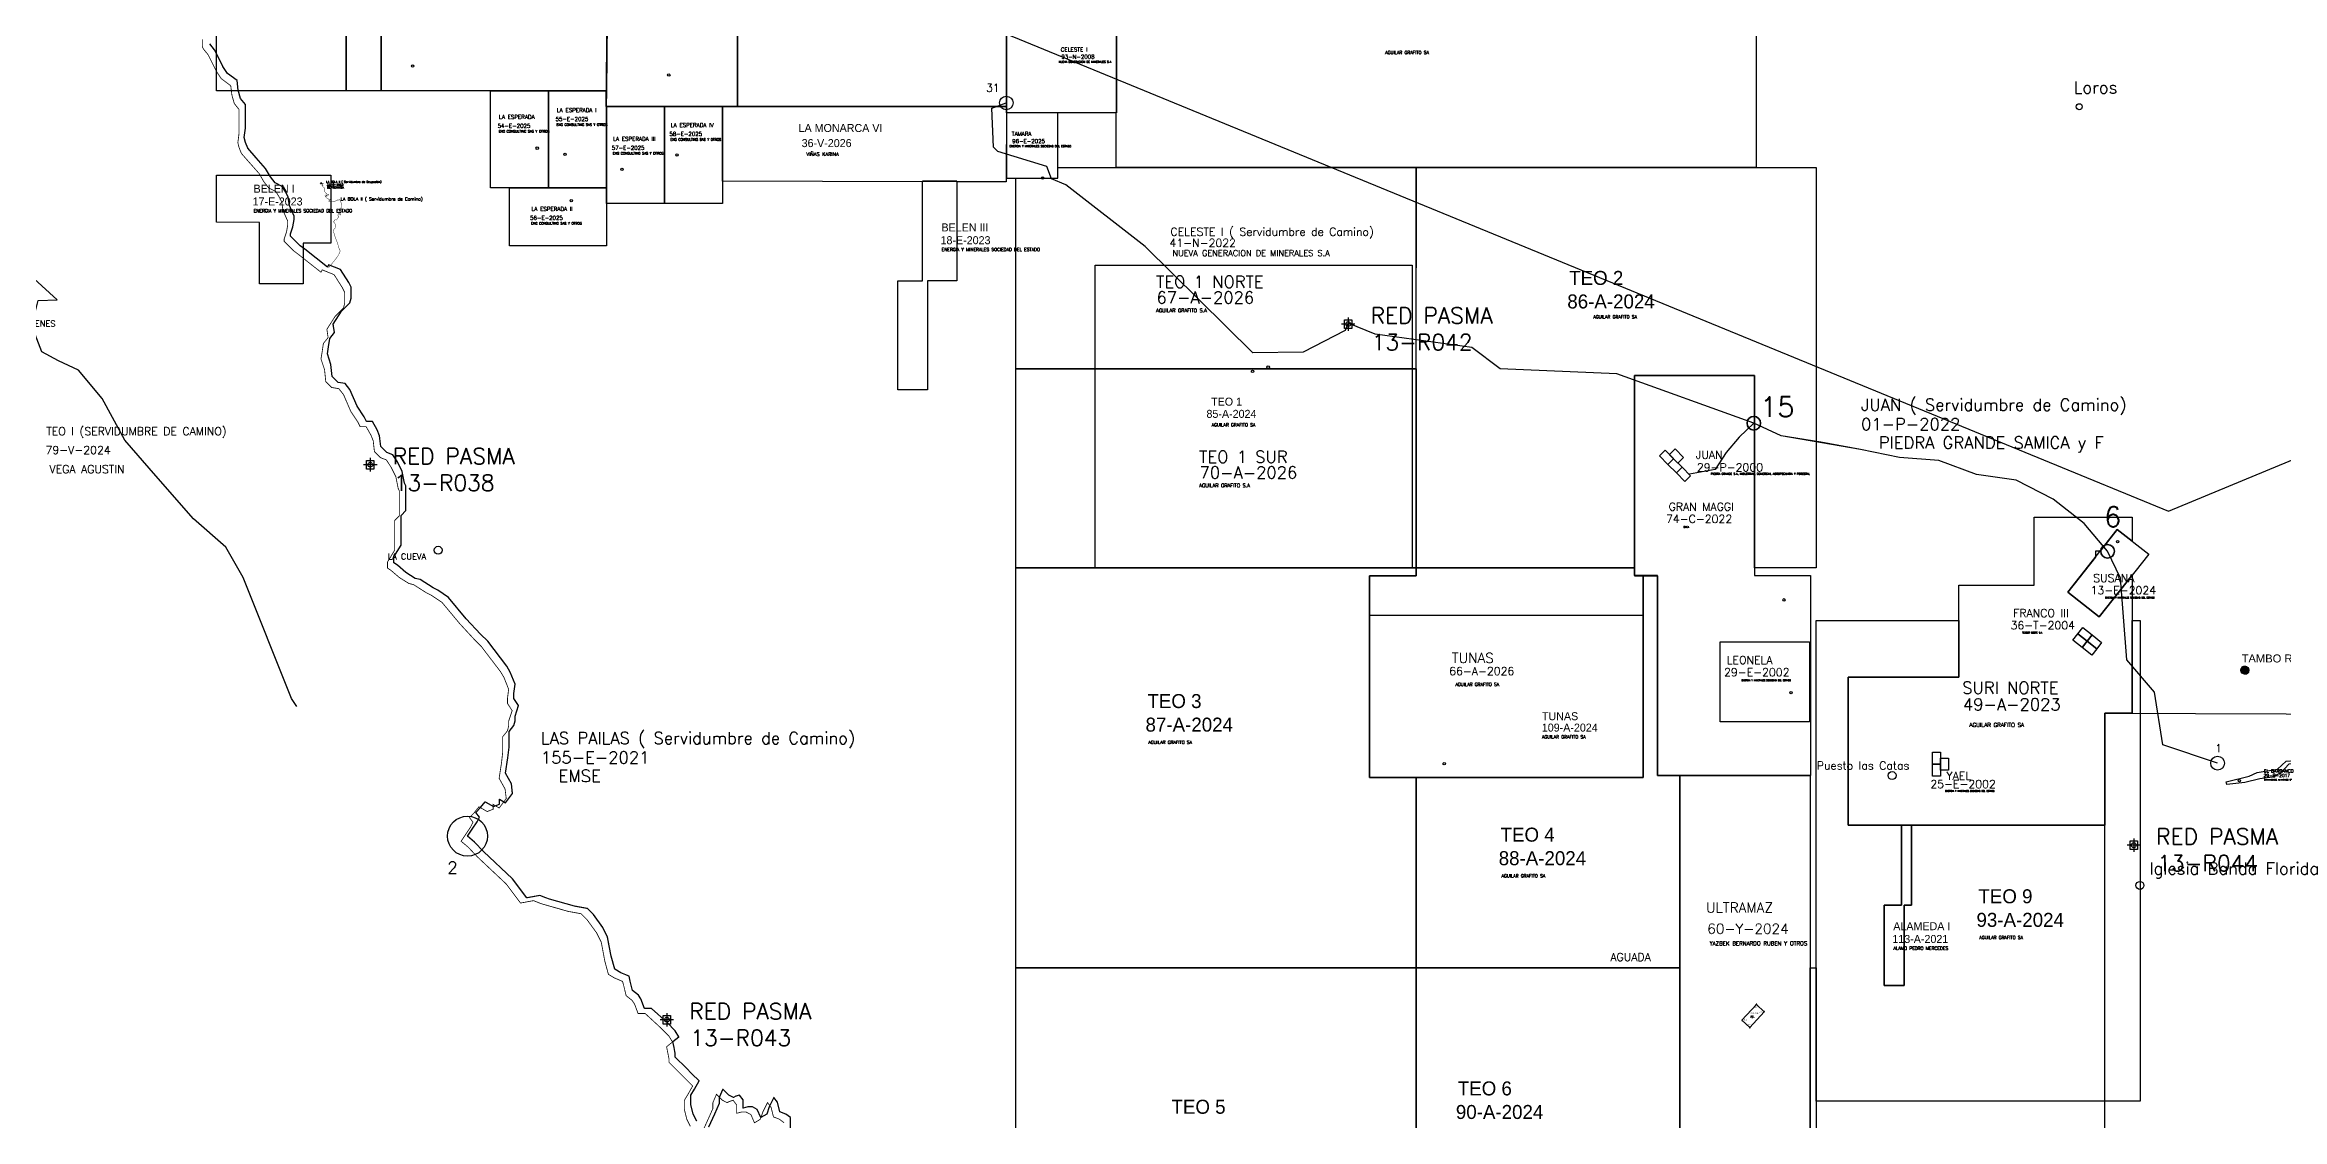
# Model space of a CAD drawing. Header units: metres. Extents: x -4406421 to 6012633, y 6449185 to 13337258.
# Drawn here: x 2520272 to 2576200, y 6752455 to 6779304 of the extents above; entities that cross this region are included whole.
import ezdxf

# ---------------------------------------------------------------- set-up
doc = ezdxf.new("R2010")
doc.units = ezdxf.units.M
doc.header["$LTSCALE"] = 20
doc.header["$MEASUREMENT"] = 0
doc.layers.get('0').update_dxf_attribs({"linetype": 'CONTINUOUS'})
for name, color, linetype in [('BLOQUE-PASMA', 40, 'CONTINUOUS'), ('CAMINOS', 7, 'CONTINUOUS'), ('CANTERAS', 6, 'CONTINUOUS'), ('CATEOS', 7, 'CONTINUOUS'), ('LIMDEP', 9, 'CONTINUOUS'), ('MANIFEST', 1, 'CONTINUOUS'), ('MANIFEST-TEMP', 3, 'CONTINUOUS'), ('MINAPASMA', 40, 'CONTINUOUS'), ('MINAS', 76, 'CONTINUOUS'), ('P.A.S.M.A puntos', 241, 'CONTINUOUS'), ('PASMA NOMBRE', 40, 'CONTINUOUS'), ('SERVIDUMBRE', 44, 'CONTINUOUS'), ('ZONAS', 5, 'CONTINUOUS')]:
    doc.layers.add(name, color=color, linetype=linetype)
doc.layers.add('TITULARES', color=7, linetype='CONTINUOUS', true_color=0x04fbc6)
doc.styles.add('ROMANS', font='romans.shx', dxfattribs={"oblique": 1.17516e-08, "height": 3})

# ---------------------------------------------------------------- blocks, each defined once
blk = doc.blocks.new('E')
for p, q in [((5.012625, 4.988375), (-5.012625, 4.988375)), ((-5.012625, 4.988375), (-5.012625, -4.988375)), ((5.012625, -4.988375), (5.012625, 4.988375)), ((-5.012625, -4.988375), (5.012625, -4.988375))]:
    blk.add_line(p, q)
blk = doc.blocks.new('N')
for p, q in [((-6, 6), (6, -6)), ((6, 6), (-6, -6)), ((5, 5), (-5, 5)), ((-5, 5), (-5, -5)), ((5, -5), (5, 5)), ((-5, -5), (5, -5))]:
    blk.add_line(p, q)
blk.add_circle((0, 0), 5)

msp = doc.modelspace()

# ---------------------------------------------------------------- hatches: boundary and pattern name
at = {"layer": 'ZONAS', "ltscale": 100}
h = msp.add_hatch(dxfattribs=at)
h.set_pattern_fill('ANSI31', color=256, style=0)
h.set_pattern_definition([(45, (0, 0), (-0.0883883476483, 0.0883883476483), [])])
h.paths.add_polyline_path([(2575368, 6763676, 1), (2575168, 6763676, 1)])

# ---------------------------------------------------------------- linework, layer by layer
at = {"layer": 'CAMINOS', "color": 2, "ltscale": 100}
msp.add_circle((2571125, 6777755), 75, dxfattribs=at)
at = {"layer": 'CAMINOS', "color": 2, "linetype": 'Continuous'}
for centre in [(2530106, 6766674), (2572642, 6758297)]:
    msp.add_circle(centre, 100, dxfattribs=at)
at = {"layer": 'CAMINOS', "linetype": 'Continuous'}
msp.add_circle((2566449, 6761043), 100, dxfattribs=at)
at = {"layer": 'CANTERAS', "ltscale": 100}
msp.add_lwpolyline([(2574797, 6760883), (2575372, 6761024), (2575574, 6761121), (2576082, 6761202), (2576296, 6761404), (2576525, 6761421), (2576726, 6761603), (2576886, 6761545), (2576781, 6761413), (2576684, 6761345), (2576362, 6761326), (2576162, 6761114), (2575946, 6761002), (2575643, 6760964), (2575264, 6760869), (2574816, 6760820)], close=True, dxfattribs=at)
msp.add_circle((2575127, 6760912), 30, dxfattribs=at)
at = {"layer": 'CATEOS', "ltscale": 100}
for points in [[(2527807, 6784261), (2528679, 6784261), (2528679, 6778151), (2527807, 6778151)], [(2537213, 6777764), (2544308, 6777764), (2544306, 6775879), (2543074, 6775881), (2543074, 6775894), (2542209, 6775894), (2542209, 6775883), (2537213, 6775894)], [(2554548, 6776234), (2564548, 6776234), (2564548, 6766234), (2563010, 6766234), (2563010, 6771042), (2560010, 6771042), (2560010, 6766234), (2554548, 6766234)], [(2524563, 6776043), (2527426, 6776043), (2527426, 6774343), (2526732, 6774343), (2526732, 6773328), (2525642, 6773328), (2525642, 6774866), (2524563, 6774873)], [(2542209, 6775894), (2543074, 6775894), (2543074, 6773408), (2542339, 6773408), (2542339, 6770684), (2541599, 6770684), (2541599, 6773408), (2542209, 6773408)], [(2546530, 6773794), (2554448, 6773794), (2554448, 6766234), (2546530, 6766234)], [(2544548, 6766234), (2554548, 6766234), (2554548, 6766032), (2553383, 6766032), (2553383, 6760993), (2554548, 6760993), (2554548, 6756234), (2544548, 6756234)], [(2554548, 6760993), (2560228, 6760993), (2560228, 6766032), (2560580, 6766032), (2560580, 6761042), (2561138, 6761042), (2561138, 6756234), (2554548, 6756234)], [(2553383, 6765054), (2560228, 6765054), (2560228, 6760993), (2553383, 6760993)], [(2564548, 6764916), (2568114, 6764916), (2568114, 6763500), (2565350, 6763500), (2565350, 6759800), (2566684, 6759800), (2566684, 6757800), (2566249, 6757800), (2566249, 6755800), (2566749, 6755800), (2566749, 6757800), (2566934, 6757800), (2566934, 6759800), (2571762, 6759800), (2571762, 6762604), (2572450, 6762604), (2572450, 6764916), (2572646, 6764916), (2572646, 6752904), (2564548, 6752904)], [(2564400, 6761042), (2564400, 6751849), (2561138, 6751849), (2561138, 6761042)], [(2566684, 6759800), (2566934, 6759800), (2566934, 6757800), (2566749, 6757800), (2566749, 6755800), (2566249, 6755800), (2566249, 6757800), (2566684, 6757800)]]:
    msp.add_lwpolyline(points, close=True, dxfattribs=at)
at = {"layer": 'CATEOS', "color": 0, "ltscale": 100}
for points in [[(2537591, 6783700), (2544228, 6783685), (2544228, 6781603), (2544121, 6781603), (2544121, 6779603), (2544308, 6779603), (2544308, 6777764), (2537591, 6777764)], [(2547049, 6776234), (2547049, 6777603), (2547058, 6777603), (2547058, 6781603), (2553000, 6781603), (2553000, 6782235), (2563049, 6782235), (2563049, 6776234)], [(2570000, 6767500), (2572450, 6767500), (2572450, 6766900), (2572075, 6767195), (2571649, 6766653), (2571530, 6766653), (2571530, 6766502), (2570839, 6765623), (2571625, 6765005), (2572450, 6766054), (2572450, 6762604), (2571762, 6762604), (2571762, 6759800), (2565350, 6759800), (2565350, 6763500), (2568114, 6763500), (2568114, 6765800), (2570000, 6765800)], [(2544548, 6756234), (2554548, 6756234), (2554548, 6746234), (2549674, 6746234), (2549674, 6747315), (2548240, 6747315), (2548240, 6746234), (2544548, 6746234)], [(2554548, 6756234), (2561138, 6756234), (2561138, 6751849), (2564400, 6751849), (2564400, 6756234), (2564548, 6756234), (2564548, 6746234), (2554548, 6746234)]]:
    msp.add_lwpolyline(points, close=True, dxfattribs=at)
at = {"layer": 'LIMDEP', "linetype": 'Continuous'}
msp.add_lwpolyline([(2503207, 6796699), (2526957, 6786703), (2573358, 6767646), (2611599, 6783499)], dxfattribs=at)
msp.add_lwpolyline([(2503207, 6796699), (2526957, 6786703), (2573358, 6767646), (2611599, 6783499, -0.041757)], format="xyb", dxfattribs=at)
at = {"layer": 'MANIFEST', "color": 1, "ltscale": 100}
for points in [[(2524563, 6784261), (2527807, 6784261), (2527807, 6778151), (2524563, 6778151)], [(2528679, 6778151), (2528679, 6784261), (2534376, 6784261), (2534311, 6778151)], [(2531410, 6778151), (2532861, 6778151), (2532861, 6775729), (2531410, 6775729)], [(2532861, 6778151), (2534311, 6778151), (2534307, 6777764), (2534311, 6777764), (2534311, 6775729), (2532861, 6775729)], [(2531889, 6774278), (2531889, 6775729), (2534311, 6775729), (2534311, 6774278)]]:
    msp.add_lwpolyline(points, close=True, dxfattribs=at)
at = {"layer": 'MANIFEST', "ltscale": 100}
for points in [[(2534376, 6783706), (2537591, 6783699), (2537591, 6777764), (2534307, 6777764)], [(2544308, 6777603), (2544308, 6779603), (2544808, 6779603), (2544808, 6781603), (2547058, 6781603), (2547058, 6777603)], [(2534311, 6777764), (2535762, 6777764), (2535762, 6775341), (2534311, 6775341)], [(2535762, 6777764), (2537213, 6777764), (2537213, 6775341), (2535762, 6775341)], [(2545592, 6777603), (2544308, 6777603), (2544308, 6775972), (2545592, 6775972)], [(2544548, 6775972), (2545592, 6775972), (2545592, 6776234), (2554548, 6776234), (2554545, 6771206), (2544548, 6771206)], [(2544548, 6771206), (2554548, 6771206), (2554548, 6766234), (2544548, 6766234)], [(2560010, 6771042), (2563010, 6771042), (2563010, 6766042), (2564410, 6766042), (2564410, 6761042), (2560580, 6761042), (2560580, 6766042), (2560010, 6766042)], [(2572075, 6767195), (2572861, 6766577), (2571625, 6765005), (2570839, 6765623)], [(2554548, 6766032), (2554548, 6766234), (2560010, 6766234), (2560010, 6766032), (2560228, 6766032), (2560228, 6760993), (2553383, 6760993), (2553383, 6766032)], [(2562149, 6764382), (2564382, 6764382), (2564382, 6762382), (2562149, 6762382)]]:
    msp.add_lwpolyline(points, close=True, dxfattribs=at)
at = {"layer": 'MANIFEST', "color": 1, "ltscale": 100}
for centre in [(2529466, 6778771), (2532581, 6776720), (2533278, 6776563), (2533433, 6775405)]:
    msp.add_circle(centre, 30, dxfattribs=at)
at = {"layer": 'MANIFEST', "ltscale": 100}
for centre in [(2535871, 6778550), (2534698, 6776191), (2536079, 6776552), (2545214, 6775972), (2550461, 6771145), (2550852, 6771248), (2572084, 6766890), (2563744, 6765433), (2563923, 6763112), (2555252, 6761340)]:
    msp.add_circle(centre, 30, dxfattribs=at)
at = {"layer": 'MANIFEST-TEMP', "color": 5, "ltscale": 100}
for centre, radius in [((2544306, 6777850), 170), ((2574584, 6761351), 173)]:
    msp.add_circle(centre, radius, dxfattribs=at)
at = {"layer": 'MANIFEST-TEMP', "color": 5, "lineweight": 35, "ltscale": 100}
for centre in [(2562991, 6769846), (2571834, 6766647)]:
    msp.add_circle(centre, 170, dxfattribs=at)
at = {"layer": 'MINAPASMA'}
msp.add_line((2563057, 6755324), (2563057, 6755324), dxfattribs=at)
at = {"layer": 'MINAPASMA', "ltscale": 100}
msp.add_lwpolyline([(2562693, 6754929), (2563057, 6755324), (2563254, 6755142), (2562891, 6754747)], close=True, dxfattribs=at)
at = {"layer": 'MINAS', "linetype": 'Continuous'}
for points in [[(2560985, 6768958), (2560772, 6769170), (2560631, 6769029), (2560843, 6768817)], [(2561197, 6768746), (2560985, 6768958), (2560843, 6768817), (2561055, 6768604)], [(2561409, 6768534), (2561197, 6768746), (2561055, 6768604), (2561267, 6768392)]]:
    msp.add_lwpolyline(points, close=True, dxfattribs=at)
at = {"layer": 'MINAS', "ltscale": 100}
for points in [[(2560881, 6769062), (2561022, 6769203), (2561234, 6768991), (2561093, 6768850)], [(2570965, 6764425), (2571088, 6764582), (2571325, 6764398), (2571201, 6764240)], [(2571088, 6764582), (2571211, 6764740), (2571448, 6764555), (2571325, 6764398)], [(2571325, 6764398), (2571448, 6764555), (2571684, 6764371), (2571561, 6764213)], [(2571201, 6764240), (2571325, 6764398), (2571561, 6764213), (2571438, 6764055)], [(2567458, 6761630), (2567658, 6761630), (2567658, 6761330), (2567458, 6761330)], [(2567458, 6761330), (2567658, 6761330), (2567658, 6761030), (2567458, 6761030)], [(2567658, 6761480), (2567858, 6761480), (2567858, 6761180), (2567658, 6761180)]]:
    msp.add_lwpolyline(points, close=True, dxfattribs=at)
at = {"layer": 'P.A.S.M.A puntos', "ltscale": 100}
for p, q in [((2553022, 6772324), (2552684, 6772324)), ((2553022, 6772324), (2552684, 6772324)), ((2552853, 6772492), (2552853, 6772155)), ((2552853, 6772492), (2552853, 6772155)), ((2528409, 6768978), (2528409, 6768641)), ((2528409, 6768978), (2528409, 6768641)), ((2528578, 6768809), (2528241, 6768809)), ((2528578, 6768809), (2528241, 6768809)), ((2572488, 6759473), (2572488, 6759136)), ((2572488, 6759473), (2572488, 6759136)), ((2572657, 6759304), (2572320, 6759304)), ((2572657, 6759304), (2572320, 6759304)), ((2535992, 6754940), (2535654, 6754940)), ((2535992, 6754940), (2535654, 6754940)), ((2535823, 6755109), (2535823, 6754771)), ((2535823, 6755109), (2535823, 6754771))]:
    msp.add_line(p, q, dxfattribs=at)
for points in [[(2552760, 6772430), (2552946, 6772430), (2552946, 6772218), (2552760, 6772218)], [(2552760, 6772430), (2552946, 6772430), (2552946, 6772218), (2552760, 6772218)], [(2528317, 6768915), (2528502, 6768915), (2528502, 6768703), (2528317, 6768703)], [(2528317, 6768915), (2528502, 6768915), (2528502, 6768703), (2528317, 6768703)], [(2572396, 6759411), (2572581, 6759411), (2572581, 6759198), (2572396, 6759198)], [(2572396, 6759411), (2572581, 6759411), (2572581, 6759198), (2572396, 6759198)], [(2535730, 6755046), (2535916, 6755046), (2535916, 6754834), (2535730, 6754834)], [(2535730, 6755046), (2535916, 6755046), (2535916, 6754834), (2535730, 6754834)]]:
    msp.add_lwpolyline(points, close=True, dxfattribs=at)
for centre in [(2552853, 6772324), (2552853, 6772324), (2528409, 6768809), (2528409, 6768809), (2572488, 6759304), (2572488, 6759304), (2535823, 6754940), (2535823, 6754940)]:
    msp.add_circle(centre, 60, dxfattribs=at)
at = {"layer": 'SERVIDUMBRE', "linetype": 'Continuous', "const_width": 20}
for points in [[(2531079, 6759018), (2530858, 6759252), (2530680, 6759401), (2530799, 6759579), (2530917, 6759757), (2530977, 6759876), (2530888, 6759994), (2531006, 6760113), (2531125, 6760262), (2531333, 6760143), (2531481, 6760202), (2531481, 6760321), (2531630, 6760232), (2531808, 6760469), (2531778, 6760707), (2531630, 6760974), (2531689, 6761360), (2531719, 6761627), (2531719, 6762013), (2531838, 6762161), (2531867, 6762280), (2531867, 6762399), (2531956, 6762666), (2531838, 6762844), (2531838, 6762963), (2531867, 6763200), (2531749, 6763497), (2531659, 6763646), (2531184, 6764269), (2531006, 6764447), (2530650, 6764833), (2530205, 6765367), (2529938, 6765546), (2529819, 6765605), (2529492, 6765813), (2529374, 6765842), (2529136, 6765991), (2528928, 6766169), (2528839, 6766228), (2528839, 6766377), (2529018, 6766674), (2529018, 6766881), (2529018, 6767178), (2529018, 6767416), (2529136, 6767534), (2529136, 6767772), (2529136, 6767980), (2529136, 6768158), (2529107, 6768217), (2529047, 6768514), (2528928, 6768751), (2528810, 6768930), (2528661, 6768989), (2528513, 6769137), (2528483, 6769405), (2528424, 6769553), (2528305, 6769761), (2528157, 6769761), (2528097, 6769879), (2527919, 6770147), (2527741, 6770562), (2527622, 6770711), (2527444, 6770740), (2527296, 6770889), (2527266, 6771186), (2527177, 6771453), (2527207, 6771631), (2527236, 6771839), (2527355, 6771987), (2527325, 6772195), (2527533, 6772521), (2527741, 6772729), (2527771, 6772848), (2527771, 6772967), (2527771, 6773115), (2527711, 6773234), (2527504, 6773560), (2527207, 6773679), (2527177, 6773620), (2526613, 6774065), (2526494, 6774154), (2526257, 6774392), (2526257, 6774451), (2526316, 6774629), (2526346, 6774807), (2526346, 6774896), (2526227, 6775163), (2526197, 6775371), (2526138, 6775490), (2526049, 6775638), (2525871, 6775727), (2525752, 6775876), (2525633, 6776084), (2525396, 6776351), (2525188, 6776588), (2525129, 6776737), (2525099, 6776855), (2525129, 6777093), (2525129, 6777479), (2525129, 6777687), (2525010, 6777835), (2524951, 6778043), (2524921, 6778280), (2524684, 6778458), (2524565, 6778636), (2524446, 6778874), (2524357, 6779052), (2524238, 6779200), (2524209, 6779260), (2524209, 6779438)], [(2536409, 6752276), (2536320, 6752455), (2536261, 6752692), (2536261, 6752930), (2536350, 6753078), (2536468, 6753286), (2536290, 6753464), (2536142, 6753612), (2535875, 6753879), (2535875, 6753968), (2535845, 6754117), (2535815, 6754265), (2535964, 6754384), (2535875, 6754532), (2535667, 6754740), (2535281, 6755096), (2535103, 6755096), (2535014, 6755334), (2534954, 6755423), (2534806, 6755542), (2534747, 6755779), (2534717, 6755898), (2534509, 6755987), (2534361, 6756076), (2534272, 6756403), (2534183, 6756878), (2534064, 6757115), (2533826, 6757442), (2533678, 6757590), (2533351, 6757649), (2533144, 6757709), (2532728, 6757827), (2532639, 6757857), (2532491, 6757917), (2532164, 6757857), (2531808, 6758332), (2531079, 6759018), (2531079, 6759018)], [(2538754, 6752365), (2538635, 6752455), (2538487, 6752514), (2538428, 6752751), (2538339, 6752870), (2538220, 6752633), (2538160, 6752455), (2538012, 6752365), (2537923, 6752573), (2537804, 6752633), (2537685, 6752633), (2537567, 6752603), (2537567, 6752722), (2537567, 6752811), (2537478, 6752930), (2537389, 6752900), (2537329, 6752870), (2537210, 6752930), (2537062, 6753078), (2536973, 6752870), (2536973, 6752722), (2536854, 6752455), (2536706, 6752128)]]:
    msp.add_lwpolyline(points, dxfattribs=at)
at = {"layer": 'SERVIDUMBRE', "ltscale": 600, "const_width": 20}
for points in [[(2536568, 6752405), (2536479, 6752583), (2536420, 6752820), (2536420, 6753058), (2536509, 6753206), (2536628, 6753414), (2536450, 6753592), (2536301, 6753740), (2536034, 6754007), (2536034, 6754097), (2536004, 6754245), (2535975, 6754393), (2536123, 6754512), (2536034, 6754661), (2535826, 6754868), (2535440, 6755225), (2535262, 6755225), (2535173, 6755462), (2535114, 6755551), (2534965, 6755670), (2534906, 6755907), (2534876, 6756026), (2534669, 6756115), (2534520, 6756204), (2534431, 6756531), (2534342, 6757006), (2534223, 6757243), (2533986, 6757570), (2533837, 6757718), (2533511, 6757777), (2533303, 6757837), (2532887, 6757956), (2532798, 6757985), (2532650, 6758045), (2532323, 6757985), (2531967, 6758460), (2531238, 6759146), (2531238, 6759146), (2531017, 6759380), (2530839, 6759529), (2530958, 6759707), (2531077, 6759885), (2531136, 6760004), (2531047, 6760123), (2531166, 6760241), (2531284, 6760390), (2531492, 6760271), (2531641, 6760330), (2531641, 6760449), (2531789, 6760360), (2531967, 6760597), (2531938, 6760835), (2531789, 6761102), (2531848, 6761488), (2531878, 6761755), (2531878, 6762141), (2531997, 6762290), (2532027, 6762408), (2532027, 6762527), (2532116, 6762794), (2531997, 6762972), (2531997, 6763091), (2532027, 6763328), (2531908, 6763625), (2531819, 6763774), (2531344, 6764397), (2531166, 6764575), (2530810, 6764961), (2530364, 6765495), (2530097, 6765674), (2529978, 6765733), (2529652, 6765941), (2529533, 6765970), (2529296, 6766119), (2529088, 6766297), (2528999, 6766356), (2528999, 6766505), (2529177, 6766802), (2529177, 6767009), (2529177, 6767306), (2529177, 6767544), (2529296, 6767662), (2529296, 6767900), (2529296, 6768108), (2529296, 6768286), (2529266, 6768345), (2529207, 6768642), (2529088, 6768880), (2528969, 6769058), (2528821, 6769117), (2528672, 6769265), (2528643, 6769533), (2528583, 6769681), (2528464, 6769889), (2528316, 6769889), (2528257, 6770008), (2528079, 6770275), (2527900, 6770690), (2527782, 6770839), (2527604, 6770868), (2527455, 6771017), (2527425, 6771314), (2527336, 6771581), (2527366, 6771759), (2527396, 6771967), (2527514, 6772115), (2527485, 6772323), (2527693, 6772649), (2527900, 6772857), (2527930, 6772976), (2527930, 6773095), (2527930, 6773243), (2527871, 6773362), (2527663, 6773688), (2527366, 6773807), (2527336, 6773748), (2526772, 6774193), (2526654, 6774282), (2526416, 6774520), (2526416, 6774579), (2526476, 6774757), (2526505, 6774935), (2526505, 6775024), (2526386, 6775291), (2526357, 6775499), (2526297, 6775618), (2526208, 6775766), (2526030, 6775855), (2525912, 6776004), (2525793, 6776212), (2525555, 6776479), (2525348, 6776716), (2525288, 6776865), (2525258, 6776983), (2525288, 6777221), (2525288, 6777607), (2525288, 6777815), (2525169, 6777963), (2525110, 6778171), (2525080, 6778408), (2524843, 6778586), (2524724, 6778765), (2524605, 6779002), (2524516, 6779180), (2524398, 6779329)], [(2538913, 6752226), (2538913, 6752494), (2538795, 6752583), (2538646, 6752642), (2538587, 6752879), (2538498, 6752998), (2538379, 6752761), (2538320, 6752583), (2538171, 6752494), (2538082, 6752701), (2537964, 6752761), (2537845, 6752761), (2537726, 6752731), (2537726, 6752850), (2537726, 6752939), (2537637, 6753058), (2537548, 6753028), (2537489, 6752998), (2537370, 6753058), (2537221, 6753206), (2537132, 6752998), (2537132, 6752850), (2537014, 6752583), (2536865, 6752256)]]:
    msp.add_lwpolyline(points, dxfattribs=at)
at = {"layer": 'SERVIDUMBRE'}
for points in [[(2536568, 6752405), (2536479, 6752583), (2536420, 6752820), (2536420, 6753058), (2536509, 6753206), (2536628, 6753414), (2536450, 6753592), (2536301, 6753740), (2536034, 6754007), (2536034, 6754097), (2536004, 6754245), (2535975, 6754393), (2536123, 6754512), (2536034, 6754661), (2535826, 6754868), (2535440, 6755225), (2535262, 6755225), (2535173, 6755462), (2535114, 6755551), (2534965, 6755670), (2534906, 6755907), (2534876, 6756026), (2534669, 6756115), (2534520, 6756204), (2534431, 6756531), (2534342, 6757006), (2534223, 6757243), (2533986, 6757570), (2533837, 6757718), (2533511, 6757777), (2533303, 6757837), (2532887, 6757956), (2532798, 6757985), (2532650, 6758045), (2532323, 6757985), (2531967, 6758460), (2531238, 6759146), (2531238, 6759146), (2531017, 6759380), (2530839, 6759529), (2530958, 6759707), (2531077, 6759885), (2531136, 6760004), (2531047, 6760123), (2531166, 6760241), (2531284, 6760390), (2531492, 6760271), (2531641, 6760330), (2531641, 6760449), (2531789, 6760360), (2531967, 6760597), (2531938, 6760835), (2531789, 6761102), (2531848, 6761488), (2531878, 6761755), (2531878, 6762141), (2531997, 6762290), (2532027, 6762408), (2532027, 6762527), (2532116, 6762794), (2531997, 6762972), (2531997, 6763091), (2532027, 6763328), (2531908, 6763625), (2531819, 6763774), (2531344, 6764397), (2531166, 6764575), (2530810, 6764961), (2530364, 6765495), (2530097, 6765674), (2529978, 6765733), (2529652, 6765941), (2529533, 6765970), (2529296, 6766119), (2529088, 6766297), (2528999, 6766356), (2528999, 6766505), (2529177, 6766802), (2529177, 6767009), (2529177, 6767306), (2529177, 6767544), (2529296, 6767662), (2529296, 6767900), (2529296, 6768108), (2529296, 6768286), (2529266, 6768345), (2529207, 6768642), (2529088, 6768880), (2528969, 6769058), (2528821, 6769117), (2528672, 6769265), (2528643, 6769533), (2528583, 6769681), (2528464, 6769889), (2528316, 6769889), (2528257, 6770008), (2528079, 6770275), (2527900, 6770690), (2527782, 6770839), (2527604, 6770868), (2527455, 6771017), (2527425, 6771314), (2527336, 6771581), (2527366, 6771759), (2527396, 6771967), (2527514, 6772115), (2527485, 6772323), (2527693, 6772649), (2527900, 6772857), (2527930, 6772976), (2527930, 6773095), (2527930, 6773243), (2527871, 6773362), (2527663, 6773688), (2527366, 6773807), (2527336, 6773748), (2526772, 6774193), (2526654, 6774282), (2526416, 6774520), (2526416, 6774579), (2526476, 6774757), (2526505, 6774935), (2526505, 6775024), (2526386, 6775291), (2526357, 6775499), (2526297, 6775618), (2526208, 6775766), (2526030, 6775855), (2525912, 6776004), (2525793, 6776212), (2525555, 6776479), (2525348, 6776716), (2525288, 6776865), (2525258, 6776983), (2525288, 6777221), (2525288, 6777607), (2525288, 6777815), (2525169, 6777963), (2525110, 6778171), (2525080, 6778408), (2524843, 6778586), (2524724, 6778765), (2524605, 6779002), (2524516, 6779180), (2524398, 6779329)], [(2538913, 6752226), (2538913, 6752494), (2538795, 6752583), (2538646, 6752642), (2538587, 6752879), (2538498, 6752998), (2538379, 6752761), (2538320, 6752583), (2538171, 6752494), (2538082, 6752701), (2537964, 6752761), (2537845, 6752761), (2537726, 6752731), (2537726, 6752850), (2537726, 6752939), (2537637, 6753058), (2537548, 6753028), (2537489, 6752998), (2537370, 6753058), (2537221, 6753206), (2537132, 6752998), (2537132, 6752850), (2537014, 6752583), (2536865, 6752256)]]:
    msp.add_lwpolyline(points, dxfattribs=at)
at = {"layer": 'SERVIDUMBRE', "lineweight": 30, "ltscale": 100}
for points in [[(2574584, 6761351), (2573215, 6761808), (2573005, 6763123), (2572317, 6763932), (2572155, 6765977), (2571834, 6766647), (2571248, 6767345), (2570475, 6767948), (2569549, 6768428), (2568557, 6768563), (2567613, 6768915), (2566633, 6768987), (2565654, 6769188), (2563679, 6769533), (2562991, 6769846), (2559568, 6771082), (2556653, 6771203), (2555939, 6771742), (2553524, 6772069), (2552854, 6772343), (2552781, 6772167), (2551727, 6771624), (2550471, 6771604), (2547774, 6774266), (2545798, 6775801), (2545437, 6775951), (2545320, 6776258), (2544097, 6776634), (2543990, 6776744), (2543945, 6777723), (2544306, 6777850)], [(2526573, 6762772), (2526441, 6762972), (2525234, 6765990), (2524801, 6766752), (2523994, 6767455), (2523048, 6768530), (2522278, 6769420), (2521706, 6770466), (2521119, 6771175), (2520615, 6771409), (2520199, 6771629), (2519946, 6772280), (2520107, 6772913), (2520582, 6772928), (2519622, 6773803), (2517570, 6773792), (2517049, 6773808)], [(2571834, 6766647), (2571248, 6767345), (2570475, 6767948), (2569549, 6768428), (2568557, 6768563), (2567613, 6768915), (2566633, 6768987), (2565654, 6769188), (2564666, 6769375), (2563679, 6769533), (2562991, 6769846), (2562624, 6769499), (2562302, 6769114), (2562027, 6768692), (2561382, 6768573)]]:
    msp.add_lwpolyline(points, dxfattribs=at)
at = {"layer": 'SERVIDUMBRE'}
msp.add_lwpolyline([(2527163, 6775831), (2527178, 6775857), (2527197, 6775851), (2527182, 6775832)], close=True, dxfattribs=at)
at = {"layer": 'SERVIDUMBRE', "const_width": 10}
msp.add_lwpolyline([(2527177, 6775847), (2527216, 6775844), (2527233, 6775849), (2527224, 6775816), (2527203, 6775794), (2527219, 6775794), (2527230, 6775789), (2527220, 6775785), (2527216, 6775773), (2527231, 6775754), (2527266, 6775729), (2527260, 6775697), (2527259, 6775672), (2527266, 6775639), (2527315, 6775580), (2527340, 6775566), (2527355, 6775565), (2527377, 6775558), (2527354, 6775544), (2527306, 6775550), (2527327, 6775524), (2527283, 6775525), (2527297, 6775510), (2527304, 6775486), (2527325, 6775471), (2527331, 6775458), (2527356, 6775450), (2527367, 6775450), (2527412, 6775431), (2527397, 6775420), (2527380, 6775415), (2527393, 6775402), (2527370, 6775399), (2527380, 6775385), (2527392, 6775384), (2527411, 6775392), (2527444, 6775384), (2527469, 6775389), (2527490, 6775383), (2527549, 6775403), (2527582, 6775427), (2527602, 6775422), (2527646, 6775432), (2527673, 6775381), (2527685, 6775329), (2527683, 6775264), (2527678, 6775234), (2527678, 6775146), (2527671, 6775123), (2527675, 6775074), (2527672, 6775051), (2527649, 6775059), (2527645, 6775075), (2527633, 6775090), (2527621, 6775126), (2527609, 6775078), (2527607, 6775058), (2527599, 6775047), (2527610, 6775015), (2527611, 6774992), (2527575, 6774938), (2527558, 6774925), (2527536, 6774931), (2527515, 6774919), (2527490, 6774879), (2527518, 6774845), (2527532, 6774827), (2527545, 6774820), (2527547, 6774803), (2527538, 6774775), (2527536, 6774761), (2527534, 6774754), (2527532, 6774737), (2527530, 6774722), (2527516, 6774707), (2527503, 6774693), (2527495, 6774679), (2527489, 6774664), (2527486, 6774653), (2527489, 6774643), (2527492, 6774624), (2527500, 6774604), (2527533, 6774494), (2527583, 6774365), (2527628, 6774216), (2527657, 6774150), (2527618, 6774057), (2527536, 6773938), (2527367, 6773732)], dxfattribs=at)
at = {"layer": 'SERVIDUMBRE', "color": 0, "linetype": 'Continuous'}
msp.add_circle((2530839, 6759529), 500, dxfattribs=at)
at = {"layer": 'ZONAS', "ltscale": 100}
msp.add_lwpolyline([(2537094, 6751778), (2551100, 6748557), (2551100, 6736888), (2557294, 6736888), (2571769, 6748400), (2571762, 6762604), (2601222, 6762491), (2608179, 6735592), (2608639, 6709989), (2557206, 6721388), (2537006, 6721218)], close=True, dxfattribs=at)
for centre, radius in [((2575268, 6763676), 100), ((2561410, 6761042), 0.00806), ((2561410, 6761042), 0.00806)]:
    msp.add_circle(centre, radius, dxfattribs=at)

# ---------------------------------------------------------------- block references
at = {"layer": 'MINAPASMA'}
for name, p in [('E', (2562693, 6754929)), ('N', (2563057, 6755324)), ('N', (2563057, 6755324)), ('E', (2563254, 6755142)), ('N', (2562891, 6754747))]:
    msp.add_blockref(name, p, dxfattribs=at)

# ---------------------------------------------------------------- texts
at = {"layer": 'BLOQUE-PASMA', "ltscale": 100}
msp.add_attdef('2132-B-58', (2562909, 6755086), 'BOTTARO DANIEL RICARDO', height=30, dxfattribs=at)
at = {"layer": 'CAMINOS', "color": 2, "linetype": 'Continuous', "style": 'ROMANS', "oblique": 0}
for s, height, p in [('Loros', 300, (2570986, 6778089)), ('LA CUEVA', 150, (2528848, 6766441)), ('Iglesia Banda Florida', 300, (2572878, 6758571)), ('AGUADA', 200, (2559405, 6756408))]:
    msp.add_text(s, height=height, dxfattribs=at).set_placement(p)
at = {"layer": 'CAMINOS', "linetype": 'Continuous', "style": 'ROMANS', "oblique": 0}
for s, height, p in [('CERRO PAIQUENES', 150, (2518669, 6772262)), ('Puesto las Catas', 200, (2564565, 6761192))]:
    msp.add_text(s, height=height, dxfattribs=at).set_placement(p)
at = {"layer": 'CANTERAS', "linetype": 'Continuous', "style": 'ROMANS', "oblique": 0}
for s, height, p in [('29-B-2017', 80, (2575733, 6761005)), ('EL BARRANCO', 80, (2575743, 6761117)), ('BAHAMONDE ALVARADO SERGIO ORLANDO', 40, (2575745, 6760915))]:
    msp.add_text(s, height=height, dxfattribs=at).set_placement(p)
at = {"layer": 'CATEOS'}
for s, height, p in [('LA MONARCA VI', 200, (2539115, 6777124)), ('36-V-2026', 200, (2539191, 6776747)), ('BELEN I', 200, (2525491, 6775608)), ('17-E-2023', 200, (2525468, 6775288)), ('18-E-2023', 200, (2542663, 6774320)), ('BELEN III', 200, (2542686, 6774640)), ('TEO 2', 350, (2558376, 6773303)), ('86-A-2024', 350, (2558329, 6772715)), ('85-A-2024', 200, (2549310, 6769981)), ('TEO 1', 200, (2549426, 6770286)), ('TEO 3', 350, (2547834, 6762729)), ('87-A-2024', 350, (2547787, 6762140)), ('TUNAS', 200, (2557695, 6762425)), ('109-A-2024', 200, (2557692, 6762141)), ('TEO 4', 350, (2556661, 6759391)), ('88-A-2024', 350, (2556614, 6758803)), ('TEO 9', 350, (2568604, 6757851)), ('ALAMEDA I', 200, (2566477, 6757179)), ('93-A-2024', 350, (2568557, 6757262)), ('113-A-2021', 200, (2566454, 6756859)), ('TEO 6', 350, (2555591, 6753050)), ('TEO 5', 350, (2548435, 6752591)), ('90-A-2024', 350, (2555544, 6752461))]:
    msp.add_text(s, height=height, dxfattribs=at).set_placement(p)
at = {"layer": 'CATEOS', "linetype": 'Continuous', "style": 'ROMANS'}
for s, height, p in [('SURI NORTE', 300, (2568200, 6763087)), ('49-A-2023', 300, (2568219, 6762672)), ('ULTRAMAZ', 250, (2561799, 6757617)), ('60-Y-2024', 250, (2561827, 6757090))]:
    msp.add_text(s, height=height, dxfattribs=at).set_placement(p)
at = {"layer": 'MANIFEST', "linetype": 'Continuous', "style": 'ROMANS', "oblique": 0}
for s, height, p in [('CELESTE I', 100, (2545669, 6779135)), ('93-N-2008', 100, (2545682, 6778955)), ('54-E-2025', 100, (2531593, 6777228)), ('LA ESPERADA', 100, (2531625, 6777450)), ('55-E-2025', 100, (2533040, 6777398)), ('LA ESPERADA I', 100, (2533072, 6777621)), ('LA ESPERADA IV', 100, (2535918, 6777248)), ('57-E-2025', 100, (2534445, 6776679)), ('LA ESPERADA III', 100, (2534477, 6776902)), ('58-E-2025', 100, (2535885, 6777025)), ('TAMARA', 100, (2544443, 6777026)), ('96-E-2025', 100, (2544456, 6776845)), ('LA ESPERADA II', 100, (2532437, 6775151)), ('56-E-2025', 100, (2532404, 6774928)), ('TEO 1 NORTE', 300, (2548051, 6773230)), ('67-A-2026', 300, (2548060, 6772840)), ('TEO 1 SUR', 300, (2549127, 6768856)), ('70-A-2026', 300, (2549137, 6768466)), ('GRAN MAGGI', 200, (2560862, 6767661)), ('74-C-2022', 200, (2560796, 6767356)), ('13-E-2024', 200, (2571409, 6765572)), ('SUSANA', 200, (2571475, 6765877)), ('TUNAS', 250, (2555442, 6763857)), ('LEONELA', 200, (2562312, 6763830)), ('66-A-2026', 200, (2555377, 6763552)), ('29-E-2002', 200, (2562246, 6763525))]:
    msp.add_text(s, height=height, dxfattribs=at).set_placement(p)
at = {"layer": 'MINAPASMA'}
for s, p in [('2432            ', (2562735, 6754929)), ('2587            ', (2563003, 6755241)), ('2602            ', (2563130, 6755130)), ('2452            ', (2562831, 6754806))]:
    msp.add_text(s, height=25, dxfattribs=at).set_placement(p)
at = {"layer": 'MINAS', "style": 'ROMANS'}
for s, height, p in [('JUAN', 200, (2561543, 6768960)), ('29-P-2000', 200, (2561568, 6768644)), ('PIEDRA GRANDE S.A, INDUSTRIAL, COMERCIAL AGROPECUARIA Y FORESTAL', 50, (2561920, 6768560))]:
    msp.add_text(s, height=height, dxfattribs=at).set_placement(p)
at = {"layer": 'MINAS', "linetype": 'Continuous', "style": 'ROMANS', "oblique": 0}
for s, height, p in [('FRANCO III', 200, (2569474, 6765002)), ('36-T-2004', 200, (2569408, 6764697)), ('TEXSER OESTE S.A', 40, (2569699, 6764590)), ('YAEL', 200, (2567806, 6760934)), ('25-E-2002', 200, (2567403, 6760730)), ('ENERGIA Y MINERALES SOCIEDAD DEL ESTADO', 40, (2567776, 6760635))]:
    msp.add_text(s, height=height, dxfattribs=at).set_placement(p)
at = {"layer": 'P.A.S.M.A puntos', "linetype": 'Continuous', "style": 'ROMANS', "oblique": 0}
for s, p in [('RED PASMA', (2553414, 6772337)), ('RED PASMA', (2553414, 6772337)), ('13-R042', (2553440, 6771671)), ('13-R042', (2553440, 6771671)), ('RED PASMA', (2528971, 6768823)), ('RED PASMA', (2528971, 6768823)), ('13-R038', (2528997, 6768156)), ('13-R038', (2528997, 6768156)), ('RED PASMA', (2573050, 6759318)), ('RED PASMA', (2573050, 6759318)), ('13-R044', (2573076, 6758652)), ('13-R044', (2573076, 6758652)), ('RED PASMA', (2536384, 6754953)), ('RED PASMA', (2536384, 6754953)), ('13-R043', (2536410, 6754287)), ('13-R043', (2536410, 6754287))]:
    msp.add_text(s, height=400, dxfattribs=at).set_placement(p)
at = {"layer": 'PASMA NOMBRE', "color": 160, "linetype": 'Continuous', "style": 'ROMANS'}
for s, p in [('2132-B-1958', (2562904, 6754985)), ('LOS DOS', (2562915, 6755025))]:
    msp.add_text(s, height=10, dxfattribs=at).set_placement(p)
at = {"layer": 'SERVIDUMBRE', "linetype": 'Continuous', "style": 'ROMANS', "oblique": 0}
for s, height, p in [('LA BOLA II ( Servidumbre de Ocupación)', 50, (2527308, 6775855)), ('33-D-2023', 50, (2527323, 6775783)), ('DEPROMINSA', 50, (2527330, 6775714)), ('LA BOLA II ( Servidumbre de Camino)', 80, (2527667, 6775411)), ('CELESTE I ( Servidumbre de Camino)', 200, (2548410, 6774532)), ('41-N-2022', 200, (2548385, 6774252)), ('NUEVA GENERACION DE MINERALES S.A', 150, (2548459, 6774024)), ('JUAN ( Servidumbre de Camino)', 300, (2565673, 6770160)), ('TEO I (SERVIDUMBRE DE CAMINO)', 200, (2520310, 6769547)), ('01-P-2022', 300, (2565673, 6769674)), ('PIEDRA GRANDE SAMICA y F', 300, (2566115, 6769212)), ('79-V-2024', 200, (2520292, 6769077)), ('VEGA AGUSTIN', 200, (2520391, 6768599)), ('LAS PAILAS ( Servidumbre de Camino)', 300, (2532673, 6761831)), ('155-E-2021', 300, (2532673, 6761345)), ('EMSE', 300, (2533115, 6760883))]:
    msp.add_text(s, height=height, dxfattribs=at).set_placement(p)
at = {"layer": 'SERVIDUMBRE', "color": 0, "linetype": 'Continuous', "style": 'ROMANS', "oblique": 0}
msp.add_text('2', height=300, dxfattribs=at).set_placement((2530336, 6758592))
at = {"layer": 'TITULARES', "color": 160, "linetype": 'Continuous', "style": 'ROMANS'}
for s, height, p in [('AGUILAR GRAFITO SA', 80, (2553777, 6779071)), ('NUEVA GENERACION DE MINERALES S.A', 50, (2545616, 6778853)), ('31', 200, (2543799, 6778128)), ('ENG CONSULTING SAS Y OTROS', 60, (2533064, 6777279)), ('ENG CONSULTING SAS Y OTROS', 60, (2531617, 6777109)), ('ENG CONSULTING SAS Y OTROS', 60, (2535909, 6776906)), ('ENERGIA Y MINERALES SOCIEDAD DEL ESTADO', 50, (2544390, 6776743)), ('ENG CONSULTING SAS Y OTROS', 60, (2534469, 6776560)), ('VIÑAS KARINA', 90, (2539309, 6776526)), ('ENERGIA Y MINERALES SOCIEDAD DEL ESTADO', 80, (2525497, 6775116)), ('ENG CONSULTING SAS Y OTROS', 60, (2532428, 6774809)), ('ENERGIA Y MINERALES SOCIEDAD DEL ESTADO', 80, (2542691, 6774148)), ('AGUILAR GRAFITO S.A', 90, (2548053, 6772621)), ('AGUILAR GRAFITO SA', 80, (2558978, 6772465)), ('AGUILAR GRAFITO SA', 80, (2549439, 6769767)), ('AGUILAR GRAFITO S.A', 90, (2549130, 6768247)), ('CNEA', 40, (2561234, 6767233)), ('ENERGIA Y MINERALES SOCIEDAD DEL ESTADO', 40, (2571778, 6765465)), ('AGUILAR GRAFITO SA', 80, (2555533, 6763280)), ('ENERGIA Y MINERALES SOCIEDAD DEL ESTADO', 40, (2562684, 6763402)), ('AGUILAR GRAFITO SA', 100, (2568381, 6762256)), ('AGUILAR GRAFITO SA', 80, (2547858, 6761834)), ('AGUILAR GRAFITO SA', 80, (2557695, 6761969)), ('1', 200, (2574520, 6761624)), ('AGUILAR GRAFITO SA', 80, (2556685, 6758496)), ('YAZBEK BERNARDO RUBEN Y OTROS', 100, (2561884, 6756800)), ('ALAMO PEDRO MERCEDES', 80, (2566482, 6756687)), ('AGUILAR GRAFITO SA', 80, (2568628, 6756956))]:
    msp.add_text(s, height=height, dxfattribs=at).set_placement(p)
at = {"layer": 'TITULARES', "color": 160, "linetype": 'Continuous', "lineweight": 35, "style": 'ROMANS'}
for s, p in [('15', (2563151, 6770005)), ('6', (2571749, 6767257))]:
    msp.add_text(s, height=500, dxfattribs=at).set_placement(p)
at = {"layer": 'ZONAS', "ltscale": 100, "insert": (2575184, 6764069), "char_height": 200, "width": 3459.18, "attachment_point": 1, "style": 'ROMANS'}
msp.add_mtext('{\\fArial|b0|i0|c0|p34;TAMBO RIO EL PANTANO}', dxfattribs=at)

doc.saveas('drawing.dxf')
